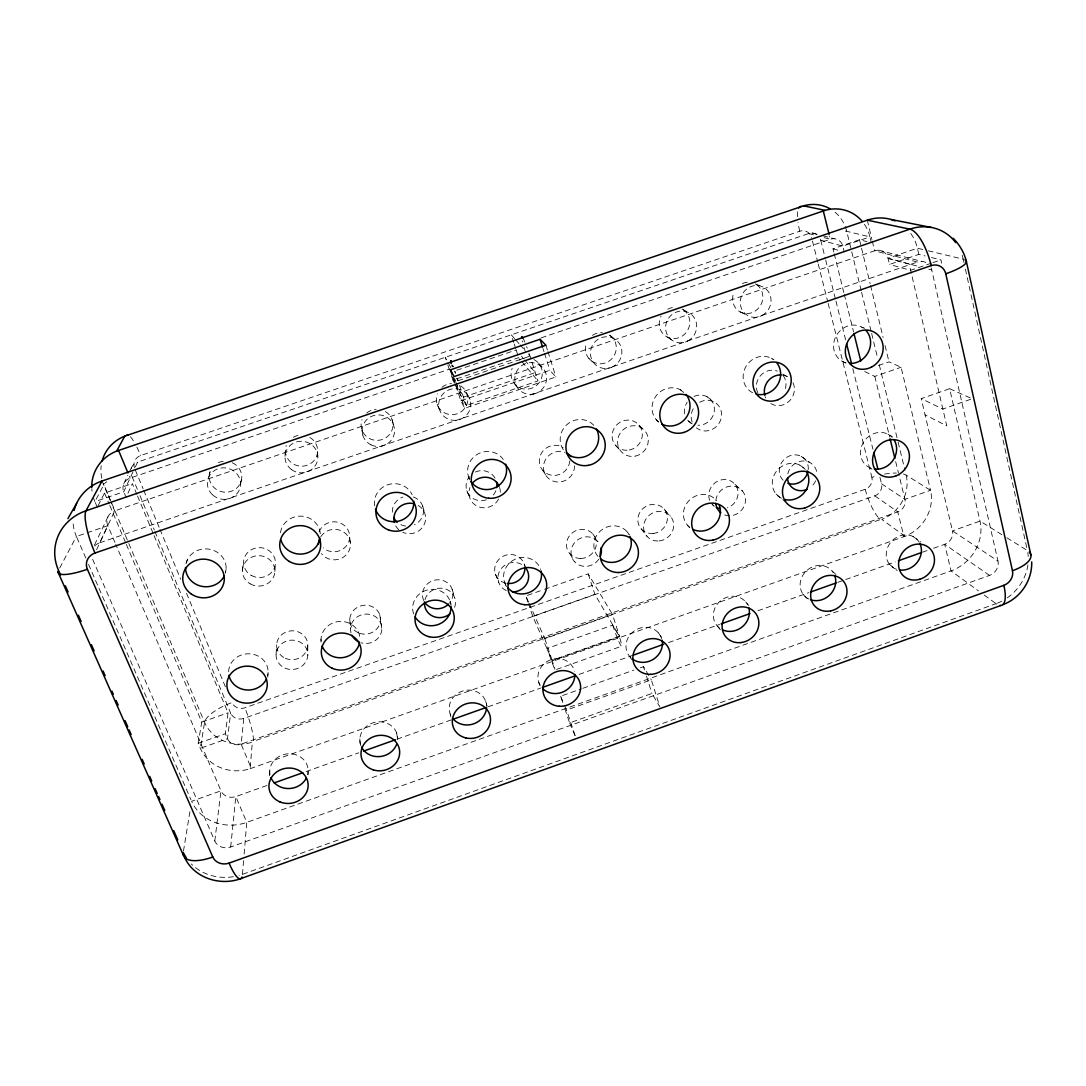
<?xml version="1.0" encoding="UTF-8"?>
<svg xmlns="http://www.w3.org/2000/svg" width="1086" height="1086" viewBox="0 0 1086 1086"><rect width="100%" height="100%" fill="white"/><g stroke="black" fill="none" stroke-linecap="round" stroke-linejoin="round"><path stroke-width="0.75" stroke-dasharray="5 3.75" d="M269.477 775.825L269.749 770.951M276.102 654.437L276.631 644.84M285.007 456.296L285.387 449.916M267.78 677.216L268.093 672.451M274.853 571.507L275.41 563.227M243.603 860.669L242.463 874.352A33.204 6.964 72.6 0 1 242.287 875.791M244.146 854.017L246.753 822.387L235.811 796.567A11.512 10.303 -4.9 0 1 220.987 790.825L191.611 801.264A42.87 38.39 -4.9 0 0 246.753 822.387L951.037 570.897A41.227 36.49 -47.2 0 0 980.02 521.076L949.639 388.707L921.227 398.63L952.476 530.864L997.98 561.082A11.865 10.358 -46.6 0 1 989.563 575.417L230.694 846.999A12.353 10.955 -5.7 0 1 214.784 840.998L92.364 558.679A13.399 12.326 10.6 0 1 91.957 557.62M126.37 544.493L201.765 722.095L198.195 743.299L200.326 748.295A39.585 35.852 -3.9 0 0 250.106 768.712L252.346 742.159A37.983 34.589 -3.3 0 1 204.589 722.312L111.098 501.746M230.694 846.999L235.811 796.567L267.74 785.205M879.918 477.229L881.56 483.813A9.842 8.878 -48.3 0 1 874.746 495.854L243.766 718.416L241.16 744.141L251.246 768.304M214.784 840.998L220.987 790.825L115.795 544.412M154.959 531.583L230.639 713.135L227.476 738.697L200.326 748.295L204.589 722.312A28.06 9.53 -23.3 0 1 231.942 702.588A10.018 9.15 -3 0 0 244.839 707.8L865.216 489.243A9.679 8.756 -48.5 0 0 871.895 477.392A27.191 9.055 -13.5 0 1 876.755 475.858M878.37 365.534L888.986 361.842L901.095 367.244L930.512 490.302L904.937 499.329A10.249 9.19 -47.9 0 1 897.796 511.845L241.16 744.141A10.629 9.625 -3.9 0 1 227.476 738.697L225.372 733.702L228.046 712.837L153.832 535.045M242.422 570.34L243.549 562.046M183.453 851.125L190.131 810.292M225.359 573.191L226.146 568.616M240.59 484.397L241.771 477.514M186.48 562.942L187.267 559.928M208.838 476.89L210.589 470.116M136.917 494.497L132.356 483.582L126.085 497.347L123.736 491.768A11.417 10.629 13.8 0 1 130.116 478.084L449.699 369.064M94.618 546.041A13.399 12.326 10.6 0 1 99.763 542.783L114.695 510.882L874.61 250.798L917.426 262.038A12.869 11.579 -60.8 0 1 928.829 264.577M96.573 549.692L107.799 525.692A12.421 11.498 12 0 1 114.695 510.882L110.894 501.922M132.994 471.921L123.736 491.768L94.876 501.623A42.517 39.598 13.8 0 1 93.64 498.325M135.316 466.939L137.596 462.093L808.676 233.558A10.548 9.72 -63.9 0 1 817.039 234.685M94.482 544.941L107.908 516.868M123.858 483.596L127.809 475.315M129.723 471.31L131.596 467.387M97.998 505.791L104.541 493.071L132.356 483.582M59.703 568.059L76.4 536.457A46.264 42.816 12.1 0 1 72.993 521.945M996.731 604.128A32.146 10.412 67.9 0 1 996.066 603.667L242.463 874.352A46.033 40.779 -5.7 0 1 239.083 875.438M556.616 669.41L621.504 646.224M564.557 705.466L566.539 710.081L651.315 679.795L659.921 707.108M564.856 708.791L569.621 722.923L651.953 693.465L659.134 705.751M529.221 603.572L544.805 638.677L612.531 614.581L619.617 636.64L552.272 660.668L532.778 616.4L528.502 603.802M612.708 625.102A16.521 1.303 70.3 0 0 620.649 645.179A16.521 1.303 70.3 0 0 619.278 636.328L612.708 625.102L546.95 648.532L554.62 669.247M619.278 636.328L552.122 660.288L554.973 669.343M306.062 771.562L358.747 752.815M397.069 739.186L451.355 719.869M488.076 706.796L540.76 688.049M579.069 674.42L631.767 655.659M668.487 642.6L719.57 624.409M757.892 610.78L808.975 592.603M837.713 582.367L844.107 580.1M845.709 579.53L895.203 561.924M922.34 552.258L927.132 550.561M933.512 548.281L944.684 544.303A11.077 9.801 -47.2 0 0 952.476 530.864L980.02 521.076L1001.93 534.706M562.738 702.506L560.62 696.235L581.336 688.836M582.924 688.28L633.925 670.089M640.306 667.822L643.496 666.682L651.315 679.795M527.389 595.386L542.986 589.861M544.548 589.318L588.218 573.87L612.531 614.581M532.778 616.4L594.87 594.381L619.617 636.64M198.195 743.299L225.372 733.702M250.106 768.712L905.018 536.28A38.173 34.209 -47.9 0 0 930.512 490.302L906.158 475.139A27.191 9.055 -13.5 0 0 902.982 473.863M201.765 722.095L228.046 712.837M864.646 371.507L874.773 376.394L901.095 367.244M460.871 400.775L549.869 370.285L555.923 376.964L464.727 408.227L460.871 400.775L455.129 383.752M455.278 384.593L466.288 405.499L537.937 380.928L530.022 356.154L525.624 351.131M872.302 241.133L874.61 250.798A11.96 10.86 -61.9 0 1 888.063 258.251L889.515 264.441L918.81 254.382L925.123 255.957M99.763 542.783L917.426 262.038M931.34 263.192L910.597 270.319L889.515 264.441M932.942 262.636L940.91 259.893L941.657 263.206M134.379 467.672A10.724 10.032 15.1 0 1 140.664 455.523L799.771 231.209A10.358 9.557 -64.3 0 1 811.581 237.522M541.235 337.841L830.315 239.232A11.009 10.1 -63.2 0 1 842.831 246.128L844.256 251.952M456.744 370.245L516.162 349.964M833.804 252.061L833.003 248.816L859.515 239.762L866.899 241.594M451.382 375.566L452.93 380.114L518.646 357.661L520.791 360.253M457.966 380.779L530.022 356.154M922.761 249.495L917.385 248.205L888.063 258.251L920.222 266.912M928.231 250.798L963.214 259.187L963.947 262.5M931.435 257.531L940.91 259.893M878.778 250.228L921.892 261.414M812.382 233.056L817.663 234.413M823.052 235.811L834.17 238.703M808.676 233.558L814.867 235.173M824.125 237.617L830.315 239.232L829.528 236.096M928.829 269.219L931.747 270.007L997.98 561.082M820.473 239.314A10.548 9.72 -63.9 0 1 820.731 240.182L842.831 246.128L869.927 236.884A41.01 37.603 -63.2 0 0 864.239 224.042M888.104 258.427L909.226 264.115L946.761 425.861L925.068 414.879M833.003 248.816L841.039 251.056M755.259 283.88L763.336 287.152M861.646 327.049L864.741 328.311M949.639 388.707L972.174 398.766L942.797 409.042L921.227 398.63M740.258 311.94L748.023 315.714M842.627 361.543L845.6 362.995M681.94 308.953L688.714 312.687M771.291 358.258L773.897 359.697M782.789 374.086L786.956 376.462M887.954 434.21L893.588 437.427M1006.871 537.787L1027.397 550.561A44.159 38.594 -46.6 0 1 1028.225 556.48M869.262 467.442L871.963 469.206M667.157 337.013L673.632 341.235M881.56 483.813L904.937 499.329L898.896 474.745M874.746 495.854L897.796 511.845L903.946 536.66M989.563 575.417L944.684 544.303L951.037 570.897L978.459 590.852M801.129 456.296L809.681 462.419M913.068 536.511L920.819 542.063M905.018 536.28L881.805 519.42A36.68 33.069 -48.3 0 0 906.158 475.139L905.357 471.84M984.228 595.047L996.066 603.667M706.755 396.58L713.841 401.793M799.798 465.093L809.246 472.043M613.617 338.384L608.16 334.176A15.815 15.245 -53.9 0 1 614.69 354.593A15.815 15.245 -53.9 0 1 594.517 362.656A15.815 15.245 -53.9 0 1 586.521 342.837M680.243 389.698L683.841 392.48M889.624 564.516L897.185 570.53M687.71 420.268L691.076 423.078M776.069 494.062L785.029 501.556M734.991 484.356L742.417 490.981M832.188 571.114L835.935 574.453M588.938 358.556L594.028 363.186M656.215 419.712L658.455 421.748M638.989 425.142L644.88 430.87M711.914 504.013L714.249 506.32M803.735 595.087L809.627 600.925M615.531 445.301L620.988 451.382M687.424 525.19L689.515 527.511M538.67 363.267L542.878 368.005M514.601 338.601L511.302 334.841L513.746 342.457M515.701 339.85L519.013 343.61M520.113 344.873L524.524 349.882M664.198 509.144L670.415 516.23M745.634 601.875L748.77 605.445M521.47 356.249L523.588 358.76M524.66 360.009L535.276 372.566L463.478 397.15L455.74 382.611M521.864 361.543L537.937 380.928M641.134 528.828L646.944 536.24M717.222 625.875L721.118 630.857M627.124 531.787L629.133 534.488M514.805 383.955L518.579 389.06M592.97 534.081L597.965 541.615M658.442 632.853L661.808 637.93M542.891 470.482L547.086 477.025M569.933 553.792L574.521 561.666M630.056 656.908L631.59 659.555M467.089 394.042L470.007 399.349A16.114 15.788 -23.3 0 1 451.477 420.065A16.114 15.788 -23.3 0 1 442.776 394.137A16.114 15.788 -23.3 0 1 470.007 399.349M456.758 378.227L458.116 380.724L457.6 379.218M450.799 367.597L445.233 357.348L447.283 363.416M452.645 376.801L454.966 381.159M452.93 380.114L454.491 383.1M524.158 564.014L525.42 566.702M528.543 602.038L525.828 595.929L527.959 602.228M85.835 558.136L76.4 536.457L107.799 525.692L115.13 542.851M88.536 564.34L190.946 799.717M437.156 404.291L439.531 409.789M468.609 476.998L469.831 479.836M560.62 696.235L563.905 703.918M97.265 507.203L94.876 501.623L103.849 484.655A29.648 5.416 -20.8 0 1 106.713 481.736M569.621 722.923L575.716 737.299L566.539 710.081M110.433 500.184L103.849 484.655A40.698 38.024 14.7 0 1 103.36 483.446M102.03 481.003L110.27 500.429M104.541 493.071L109.184 503.985M109.835 505.547L125.718 542.932M129.397 476.36L130.116 478.084M137.555 496.058L153.18 533.497M135.302 469.994L143.094 488.727M143.732 490.288L159.303 527.755M159.954 529.316L180.71 579.259M186.548 593.309L225.454 686.976M137.352 489.324L131.474 475.234A10.928 10.208 14.7 0 1 130.917 473.415M139.958 495.583L154.307 530.009M466.844 490.804L469.695 497.741M504.515 582.11L506.388 586.657M495.406 574.087L498.718 582.34M538.765 682.388L540.027 685.524M452.523 365.072L453.201 366.837M452.658 365.425L453.147 366.688M455.36 372.742L454.776 371.127L455.577 373.38M457.287 378.267L457.695 379.503M544.805 638.677L552.272 660.668M454.586 378.159L455.658 381.322M456.188 382.91L464.727 408.227M453.038 377.575L454.613 382.218M447.799 364.937L449.332 369.484M459.527 385.408L466.288 405.499M588.218 573.87L594.87 594.381M514.235 343.977L515.701 348.538M516.189 350.059L518.158 356.14M545.919 345.212L547.412 349.977M547.914 351.552L555.923 376.964M543 348.565L543.977 351.674M544.48 353.221L549.869 370.285M643.496 666.682L644.487 669.831M646.482 676.13L651.953 693.465M452.238 366.892L451.627 364.882M452.156 589.236L454.722 597.775M485.673 701.271L487.139 706.131M422.712 506.09L424.789 513.311M450.093 601.196L451.002 604.359M392.114 419.712L393.675 425.495M812.464 241.024L817.826 262.364M818.233 263.993L827.736 301.759M828.143 303.388L871.895 477.392M820.731 240.182L825.251 258.292M825.672 259.934L835.528 299.451M835.948 301.094L845.804 340.597M852.795 368.575L872.927 449.237M834.211 253.69L843.876 292.731M844.27 294.36L853.542 331.759M874.773 376.394L889.651 437.047M895.678 461.631L898.502 473.102M861.198 290.627L846.741 231.318A39.3 36.191 -64 0 0 833.464 210.996M861.605 292.27L871.23 331.814M871.637 333.456L877.257 356.52M879.266 364.76L897.728 440.549M898.136 442.192L904.95 470.197M859.515 239.762L870.13 283.704M870.524 285.333L883.094 337.434M885.063 345.565L888.986 361.842M867.307 220.173L871.922 239.517M871.325 242.707L869.927 236.884L846.741 231.318A28.684 5.131 -15.8 0 0 841.989 231.046M450.161 713.896L450.853 716.841M918.81 254.382L917.385 248.205A44.512 40.44 -61.9 0 0 909.389 231.657M965.4 269.124L1027.397 550.561M361.991 430.015L363.009 436.002M379.733 614.622L381.865 629.296M396.661 732.914L397.761 740.53M349.678 537.475L350.466 545.267M349.773 619.237L350.534 628.346M359.833 738.955L360.348 745.118M317.614 451.532L317.818 457.912M321.008 639.097L321.089 642.084M307.772 645.708L307.8 655.292M308.112 771.481L308.125 774.712M931.055 267.903A12.869 11.579 -60.8 0 1 931.747 270.007M1027.913 564.896A44.159 38.594 -46.6 0 1 1007.143 597.938M1001.849 601.128A44.159 38.594 -46.6 0 1 996.066 603.667M233.381 876.701A46.033 40.779 -5.7 0 1 191.272 863.927M962.155 255.251A47.92 43.128 -60.8 0 1 963.214 259.187M846.075 362.9A19.711 18 -56.7 0 1 835.718 336.714A19.711 18 -56.7 0 1 863.234 328.026M752.612 392.738A19.643 18.272 -53.8 0 1 746.136 366.199A19.643 18.272 -53.8 0 1 772.92 359.222M658.673 422.115A19.589 18.53 -48.9 0 1 656.609 395.236A19.589 18.53 -48.9 0 1 683.447 391.788M563.335 449.726A19.562 18.761 -40 0 1 568.141 423.594A19.562 18.761 -40 0 1 594.476 426.106M469.233 478.587A19.616 18.937 -25.4 0 1 477.772 454.043A19.616 18.937 -25.4 0 1 503.307 459.473M374.561 505.872A19.779 18.991 -10.2 0 1 388.516 484.519A19.779 18.991 -10.2 0 1 412.151 494.727M280.459 532.778A20.037 18.978 -0.6 0 1 300.917 516.149A20.037 18.978 -0.6 0 1 320.316 533.85M185.964 563.634A20.322 18.937 4.7 0 1 210.141 549.353A20.322 18.937 4.7 0 1 225.684 572.105M228.63 671.759A19.752 18.136 -2.6 0 1 250.73 653.881A19.752 18.136 -2.6 0 1 267.618 675.791M321.035 641.161A19.507 18.15 -8.1 0 1 339.239 621.477A19.507 18.15 -8.1 0 1 359.914 638.147M413.671 613.984A19.304 18.123 -15.7 0 1 427.395 589.956A19.304 18.123 -15.7 0 1 450.894 604.413M505.872 585.11A19.168 18.055 -25 0 1 515.158 559.236A19.168 18.055 -25 0 1 540.652 569.431M597.924 556.344A19.086 17.919 -34.1 0 1 602.431 529.357A19.086 17.919 -34.1 0 1 629.256 534.869M689.8 527.47A19.073 17.729 -41.5 0 1 689.257 500.347A19.073 17.729 -41.5 0 1 716.638 500.687M781.418 498.311A19.086 17.512 -46.7 0 1 776.965 470.618A19.086 17.512 -46.7 0 1 805.31 469.6M870.904 468.161A19.127 17.281 -50.4 0 1 864.157 441.228A19.127 17.281 -50.4 0 1 892.19 437.414M270.007 774.59A19.236 17.349 -7.5 0 1 289.5 753.779A19.236 17.349 -7.5 0 1 307.623 774.685M360.878 745.648A19.019 17.349 -12.4 0 1 375.973 722.095A19.019 17.349 -12.4 0 1 397.68 739.335M450.758 715.335A18.856 17.308 -18.3 0 1 463.722 690.723A18.856 17.308 -18.3 0 1 486.582 705.995M540.081 685.252A18.72 17.227 -24.9 0 1 550.059 660.03A18.72 17.227 -24.9 0 1 574.44 671.352M631.075 657.926A18.652 17.118 -31.4 0 1 635.066 630.369A18.652 17.118 -31.4 0 1 661.727 638.663M719.516 628.047A18.611 16.955 -37.2 0 1 720.466 600.843A18.611 16.955 -37.2 0 1 747.63 604.821M808.934 599.092A18.598 16.779 -41.9 0 1 805.337 571.928A18.598 16.779 -41.9 0 1 833.315 572.675M896.289 569.227A18.625 16.575 -45.6 0 1 890.968 542.036A18.625 16.575 -45.6 0 1 919.19 542.158M524.945 350.493A17.607 1.48 71.3 0 1 524.049 347.574M522.488 342.009A17.607 1.48 71.3 0 1 522.203 340.814M523.425 338.954A17.607 1.48 71.3 0 1 524.891 342.212M526.629 346.61A17.607 1.48 71.3 0 1 527.226 348.212M528.936 353.099A17.607 1.48 71.3 0 1 529.941 356.181M243.766 718.416A10.195 9.285 -3.3 0 1 230.639 713.135M131.202 468.365A10.928 10.208 14.7 0 1 137.596 462.093M865.216 489.243A26.526 7.263 69.7 0 0 880.42 519.529L253.472 741.358A27.231 4.806 71.4 0 0 244.839 707.8M130.415 436.708A29.064 5.376 69.4 0 1 134.664 442.979M136.877 447.133A29.064 5.376 69.4 0 1 140.664 455.523M799.771 231.209A28.25 8.104 72.9 0 1 798.006 222.399M797.491 216.725A28.25 8.104 72.9 0 1 797.979 210.127M884.493 474.107A27.191 9.055 -13.5 0 1 896.384 473.075M92.052 491.184A42.517 39.598 13.8 0 1 91.821 488.673M101.812 478.342A40.698 38.024 14.7 0 1 101.174 465.69M787.812 473.89A15.435 14.145 -47.4 0 1 803.301 460.98A15.435 14.145 -47.4 0 1 816.916 473.51M815.627 480.799A15.435 14.145 -47.4 0 1 810.916 487.003M783.06 480.216A15.177 13.928 -47.6 0 1 789.386 455.984A15.177 13.928 -47.6 0 1 808.188 470.034M715.837 500.524A15.421 14.281 -43.5 0 1 734.693 486.392A15.421 14.281 -43.5 0 1 744.086 506.293A15.421 14.281 -43.5 0 1 722.041 513.664M709.728 500.347A15.163 14.077 -43.7 0 1 718.633 480.745A15.163 14.077 -43.7 0 1 737.408 488.768A15.163 14.077 -43.7 0 1 727.362 507.881M713.787 505.832A15.163 14.077 -43.7 0 1 712.715 504.881M598.807 559.181A15.448 14.525 -31.7 0 1 575.743 562.86A15.448 14.525 -31.7 0 1 577.087 540.285A15.448 14.525 -31.7 0 1 599.716 544.113M506.334 590.608A15.503 14.607 -24.1 0 1 500.904 569.023A15.503 14.607 -24.1 0 1 524.185 566.295M505.805 583.182A15.231 14.389 -24 0 1 494.809 567.666A15.231 14.389 -24 0 1 509.836 554.484A15.231 14.389 -24 0 1 524.742 566.58M424.965 599.703A15.598 14.661 -16.5 0 1 444.663 588.707A15.598 14.661 -16.5 0 1 454.518 607.617M423.744 600.572A15.326 14.43 -16.3 0 1 429.337 582.395A15.326 14.43 -16.3 0 1 448.939 584.132A15.326 14.43 -16.3 0 1 449.658 602.879M350.995 632.758A15.72 14.675 -10 0 1 365.371 614.119A15.72 14.675 -10 0 1 381.729 630.559A15.72 14.675 -10 0 1 360.932 642.749M792.997 382.734A15.801 14.634 -52.9 0 1 788.993 401.372A15.801 14.634 -52.9 0 1 770.544 403.395M765.779 397.938A15.801 14.634 -52.9 0 1 765.236 396.675M782.639 375.077A15.801 14.634 -52.9 0 1 788.26 377.236M783.115 375.471A15.516 14.403 -53.2 0 1 784.011 391.937M757.838 392.82A15.516 14.403 -53.2 0 1 760.58 375.552A15.516 14.403 -53.2 0 1 777.264 371.1M699.642 402.282A15.761 14.797 -49.3 0 1 719 406.273A15.761 14.797 -49.3 0 1 716.434 426.459A15.761 14.797 -49.3 0 1 696.397 427.816M692.162 422.02A15.761 14.797 -49.3 0 1 694.891 406.273M694.076 396.417A15.489 14.566 -49.5 0 1 714.262 407.264A15.489 14.566 -49.5 0 1 697.945 425.264M692.162 423.798A15.489 14.566 -49.5 0 1 688.538 421.178M684.737 413.902A15.489 14.566 -49.5 0 1 687.18 402.254M574.521 465.785A15.747 15.082 -35.1 0 1 557.227 481.994A15.747 15.082 -35.1 0 1 543.923 463.559A15.747 15.082 -35.1 0 1 564.788 452.292M569.811 460.926A15.476 14.851 -35.2 0 1 550.846 475.084A15.476 14.851 -35.2 0 1 540.624 454.776A15.476 14.851 -35.2 0 1 563.064 447.513M499.546 487.383A15.801 15.177 -23.9 0 1 500.279 493.044M498.596 499.058A15.801 15.177 -23.9 0 1 478.234 506.66A15.801 15.177 -23.9 0 1 469.939 487.492M495.881 490.682A15.516 14.946 -23.7 0 1 492.474 495.922M486.297 499.831A15.516 14.946 -23.7 0 1 469.437 476.632M475.396 472.03A15.516 14.946 -23.7 0 1 495.053 478.152M418.219 505.411A15.91 15.231 -12.7 0 1 423.621 525.638A15.91 15.231 -12.7 0 1 402.811 532.316M398.82 529.724A15.91 15.231 -12.7 0 1 394.761 523.723M413.359 496.994A15.625 14.987 -12.4 0 1 414.309 524.755M405.689 526.045A15.625 14.987 -12.4 0 1 399.716 524.049M392.372 512.225A15.625 14.987 -12.4 0 1 402.906 497.035M320.709 536.81A16.046 15.231 -4.5 0 1 344.506 532.656A16.046 15.231 -4.5 0 1 345.484 555.557A16.046 15.231 -4.5 0 1 321.429 553.616M319.067 531.95A15.774 14.987 -4.1 0 1 341.126 523.411A15.774 14.987 -4.1 0 1 346.855 545.294A15.774 14.987 -4.1 0 1 323.221 547.86M232.214 462.717A16.331 15.476 9.9 0 1 240.563 482.863A16.331 15.476 9.9 0 1 219.82 491.157A16.331 15.476 9.9 0 1 209.978 471.595M218.354 462.65A16.331 15.476 9.9 0 1 224.137 461.251M309.836 437.454A16.141 15.516 5.9 0 1 315.863 457.858A16.141 15.516 5.9 0 1 295.188 464.93A16.141 15.516 5.9 0 1 286.242 445.518M293.315 437.237A16.141 15.516 5.9 0 1 300.388 435.187M385.462 411.594A15.951 15.543 -2.9 0 1 391.15 432.038A15.951 15.543 -2.9 0 1 370.611 439.07A15.951 15.543 -2.9 0 1 362.032 419.603M366.606 413.087A15.951 15.543 -2.9 0 1 376.163 409.3M460.627 385.883A15.815 15.53 -23 0 1 465.962 406.381A15.815 15.53 -23 0 1 445.559 413.359A15.815 15.53 -23 0 1 437.332 393.851M441.948 387.335A15.815 15.53 -23 0 1 451.45 383.562M533.918 359.561A15.788 15.408 -44.2 0 1 540.801 379.924A15.788 15.408 -44.2 0 1 520.52 388.041A15.788 15.408 -44.2 0 1 512.158 368.263M519.339 359.995A15.788 15.408 -44.2 0 1 526.276 358M592.454 335.37A15.815 15.245 -53.9 0 1 602.146 332.587M683.284 309.741A15.869 15.055 -58.2 0 1 687.343 330.85A15.869 15.055 -58.2 0 1 666.668 336.741A15.869 15.055 -58.2 0 1 661.116 316.067M667.673 309.306A15.869 15.055 -58.2 0 1 673.035 307.474M756.575 284.681A15.91 14.865 -60.4 0 1 760.594 305.356A15.91 14.865 -60.4 0 1 740.679 312.157A15.91 14.865 -60.4 0 1 733.865 292.446M742.444 283.555A15.91 14.865 -60.4 0 1 747.928 282.238M659.175 540.937A15.421 14.417 -38.3 0 0 671.406 517.533A15.421 14.417 -38.3 0 0 645.355 520.126A15.421 14.417 -38.3 0 0 659.175 540.937M653.175 533.457A15.163 14.199 -38.4 0 0 665.161 510.434A15.163 14.199 -38.4 0 0 639.559 512.959A15.163 14.199 -38.4 0 0 653.175 533.457M580.738 558.462A15.177 14.308 -31.7 0 0 594.694 536.538A15.177 14.308 -31.7 0 0 568.833 536.715A15.177 14.308 -31.7 0 0 580.738 558.462M359.561 633.274A15.448 14.457 -9.7 0 0 380.412 617.174A15.448 14.457 -9.7 0 0 355.529 608.581A15.448 14.457 -9.7 0 0 359.561 633.274M284.98 668.107A15.869 14.675 -4.9 0 0 307.772 653.623A15.869 14.675 -4.9 0 0 283.093 642.749A15.869 14.675 -4.9 0 0 284.98 668.107M285.36 658.306A15.598 14.444 -4.6 0 0 307.745 644.066A15.598 14.444 -4.6 0 0 283.5 633.355A15.598 14.444 -4.6 0 0 285.36 658.306M635.025 456.147A15.747 14.96 -43.6 0 0 645.03 431.047A15.747 14.96 -43.6 0 0 618.653 436.07A15.747 14.96 -43.6 0 0 635.025 456.147M629.337 449.998A15.476 14.715 -43.9 0 0 639.138 425.318A15.476 14.715 -43.9 0 0 613.21 430.232A15.476 14.715 -43.9 0 0 629.337 449.998M250.201 583.847A16.222 15.204 1 0 0 274.867 571.277A16.222 15.204 1 0 0 250.852 557.525A16.222 15.204 1 0 0 250.201 583.847M251.192 575.349A15.937 14.96 1.3 0 0 275.41 562.996A15.937 14.96 1.3 0 0 251.83 549.448A15.937 14.96 1.3 0 0 251.192 575.349M212.761 495.012A16.629 15.733 9.4 0 0 240.21 487.288A16.629 15.733 9.4 0 0 219.019 468.473A16.629 15.733 9.4 0 0 212.761 495.012M291.415 469.519A16.426 15.788 5.3 0 0 317.696 459.242A16.426 15.788 5.3 0 0 295.12 442.423A16.426 15.788 5.3 0 0 291.415 469.519M370.978 444.826A16.236 15.815 -3.8 0 0 394.544 429.798A16.236 15.815 -3.8 0 0 369.471 417.486A16.236 15.815 -3.8 0 0 370.978 444.826M533.185 394.096A16.073 15.666 -43.7 0 0 543.041 368.195A16.073 15.666 -43.7 0 0 515.864 373.19A16.073 15.666 -43.7 0 0 533.185 394.096M611.486 367.38A16.1 15.489 -53.3 0 0 616.291 340.122A16.1 15.489 -53.3 0 0 590.689 350.398A16.1 15.489 -53.3 0 0 611.486 367.38M687.682 341.031A16.154 15.313 -57.7 0 0 690.072 313.487A16.154 15.313 -57.7 0 0 665.65 326.302A16.154 15.313 -57.7 0 0 687.682 341.031M761.924 315.537A16.195 15.109 -60.1 0 0 764.666 287.966A16.195 15.109 -60.1 0 0 740.326 300.727A16.195 15.109 -60.1 0 0 761.924 315.537"/><path stroke-width="1.5" d="M1031.7 561.91C1032.338 580.413 1020.338 598.345 1002.88 604.617M895.027 220.879A44.512 40.44 -61.9 0 0 867.307 220.173L102.03 481.003L85.998 510.787A49.915 45.897 10.6 0 0 58.087 569.363M91.767 487.41A42.517 39.598 13.8 0 1 116.65 451.111L124.741 436.178A40.698 38.024 14.7 0 0 102.138 460.898M67.929 518.592L76.59 503.442M124.754 436.165L803.572 205.838A39.3 36.191 -64 0 1 830.315 208.946M1000.98 605.459L241.051 878.533C220.512 886.352 194.109 878.194 184.674 857.546M183.167 853.012A34.345 13.765 -25.5 0 0 212.802 857.03A12.638 11.145 -5.9 0 0 229.065 863.112L1003.858 585.327A12.109 10.548 -46.5 0 0 1012.478 570.72A33.245 12.869 -11 0 0 1029.243 552.014M274.134 782.925L302.872 772.703M363.538 751.118L395.467 739.756M452.943 719.299L486.474 707.366M542.348 687.479L574.29 676.116M633.355 655.102L663.695 644.297M721.172 623.853L749.91 613.617M810.577 592.033L836.125 582.938M898.393 560.783L920.738 552.828M212.802 857.03L87.396 569.295A13.724 12.584 10.2 0 1 94.957 553.045L931.15 265.636A13.154 11.81 -60.5 0 1 945.757 273.781L1012.478 570.72M450.432 369.837L540.068 339.266L545.919 345.212L454.057 376.584L450.432 369.837L451.993 374.48M116.65 451.111L825.143 210.358A41.01 37.603 -63.2 0 1 861.985 221.11M803.572 205.838L825.143 210.358M930.973 227.381L891.077 219.481M867.307 220.173L909.851 229.16A47.92 43.128 -60.8 0 1 955.707 242.612M953.101 238.228C959.508 244.581 964.219 252.563 966.35 261.346L1030.858 554.919M451.247 361.91L450.649 360.837L451.45 362.385M58.047 572.173L183.344 855.144M58.495 570.326L60.558 574.969M65.35 585.816L68.092 592.019M78.382 615.246L81.124 621.45M91.4 644.69L94.143 650.881M103.061 671.012L105.111 675.668M111.967 691.158L113.338 694.253M116.08 700.456L118.143 705.099M124.999 720.588L127.741 726.778M129.112 729.887L131.162 734.53M142.13 759.318L144.18 763.96M149.664 776.354L151.728 780.997M155.149 788.748L157.212 793.391M158.583 796.486L159.954 799.595M162.004 804.237L164.746 810.428M173.665 830.573L177.778 839.872M118.578 450.459L127.958 472.926M540.068 339.266L542.511 347.018M846.632 343.895L851.56 363.647M873.755 452.536L877.855 468.989M853.935 333.388L860.777 361.041M823.31 210.983L829.147 234.522M890.058 438.69L894.878 458.36M94.957 553.045A35.417 8.091 69.7 0 1 85.998 510.787L909.851 229.16A34.223 12.041 72.6 0 1 931.15 265.636M74.133 510.434A46.264 42.816 12.1 0 1 102.03 481.003M1003.858 585.327A32.146 10.412 67.9 0 1 999.867 605.431M241.988 876.986A33.204 6.964 72.6 0 1 229.065 863.112M87.396 569.295A36.693 8.023 -21.9 0 1 58.264 570.829M964.965 259.798A35.444 7.466 -14.5 0 1 945.743 273.781M186.181 857.641A46.033 40.779 -5.7 0 1 183.643 853.094M866.017 330.456A19.711 18 -56.7 0 1 868.433 351.864A19.711 18 -56.7 0 1 849.714 363.457M776.979 363.036A19.643 18.272 -53.8 0 1 777.128 385.557A19.643 18.272 -53.8 0 1 756.127 394.082M686.08 394.449A19.589 18.53 -48.9 0 1 685.429 418.544A19.589 18.53 -48.9 0 1 661.89 424.178M596.513 429.119A19.562 18.761 -40 0 1 591.503 452.943A19.562 18.761 -40 0 1 567.177 453.812M505.669 464.184A19.616 18.937 -25.4 0 1 495.678 487.41A19.616 18.937 -25.4 0 1 471.012 481.682M413.82 501.474A19.779 18.991 -10.2 0 1 397.883 521.307A19.779 18.991 -10.2 0 1 375.43 509.225M319.827 539.484A20.037 18.978 -0.6 0 1 300.632 554.104A20.037 18.978 -0.6 0 1 280.989 540.081M224.368 575.784A20.322 18.937 4.7 0 1 201.507 586.277A20.322 18.937 4.7 0 1 185.516 567.449M266.314 679.32A19.752 18.136 -2.6 0 1 245.898 689.909A19.752 18.136 -2.6 0 1 228.942 675.261M359.385 643.55A19.507 18.15 -8.1 0 1 341.493 657.722A19.507 18.15 -8.1 0 1 322.148 646.089M451.057 606.137A19.304 18.123 -15.7 0 1 437.129 624.871A19.304 18.123 -15.7 0 1 415.11 616.97M541.086 570.992A19.168 18.055 -25 0 1 530.85 591.734A19.168 18.055 -25 0 1 507.922 587.947M629.975 536.375A19.086 17.919 -34.1 0 1 623.554 558.285A19.086 17.919 -34.1 0 1 600.572 558.828M719.203 505.071A19.073 17.729 -41.5 0 1 713.991 525.746A19.073 17.729 -41.5 0 1 692.922 529.411M807.115 472.491A19.086 17.512 -46.7 0 1 804.224 492.637A19.086 17.512 -46.7 0 1 784.852 499.546M894.267 440.169A19.127 17.281 -50.4 0 1 892.991 460.328A19.127 17.281 -50.4 0 1 874.379 469.03M306.333 778.078A19.236 17.349 -7.5 0 1 288.143 788.545A19.236 17.349 -7.5 0 1 270.93 777.63M396.553 744.548A19.019 17.349 -12.4 0 1 379.503 756.589A19.019 17.349 -12.4 0 1 361.516 747.073M486.569 707.705A18.856 17.308 -18.3 0 1 472.885 724.09A18.856 17.308 -18.3 0 1 452.468 718.131M574.847 674.582A18.72 17.227 -24.9 0 1 563.607 691.701A18.72 17.227 -24.9 0 1 543.299 689.176M662.107 640.17A18.652 17.118 -31.4 0 1 653.446 659.229A18.652 17.118 -31.4 0 1 632.432 659.053M748.77 607.712A18.611 16.955 -37.2 0 1 742.471 626.676A18.611 16.955 -37.2 0 1 722.543 629.853M834.727 575.526A18.598 16.779 -41.9 0 1 829.962 594.748A18.598 16.779 -41.9 0 1 810.563 599.757M919.937 543.57A18.625 16.575 -45.6 0 1 917.331 562.195A18.625 16.575 -45.6 0 1 899.67 570.028M521.619 337.42A17.607 1.48 71.3 0 1 523.018 338.18M807.21 489.324A15.435 14.145 -47.4 0 1 787.499 478.261M807.55 472.939A15.177 13.928 -47.6 0 1 787.852 483.297M720.832 512.823A15.421 14.281 -43.5 0 1 715.81 503.402M720.452 508.628A15.163 14.077 -43.7 0 1 716.258 507.379M601.087 547.819A15.448 14.525 -31.7 0 1 600.286 556.426M525.217 567.34A15.503 14.607 -24.1 0 1 526.981 583.345A15.503 14.607 -24.1 0 1 512.334 591.924M524.864 567.951A15.231 14.389 -24 0 1 507.311 583.426M449.998 613.834A15.598 14.661 -16.5 0 1 433.097 616.319A15.598 14.661 -16.5 0 1 424.49 602.649M448.64 604.02A15.326 14.43 -16.3 0 1 424.382 601.766M359.439 642.206A15.72 14.675 -10 0 1 351.945 635.229M764.829 395.385A15.801 14.634 -52.9 0 1 781.146 374.928M566.24 452.903A15.747 15.082 -35.1 0 1 571.1 456.663M472.342 483.324A15.801 15.177 -23.9 0 1 499.058 486.107M496.533 481.94A15.516 14.946 -23.7 0 1 496.709 487.695M394.354 522.42A15.91 15.231 -12.7 0 1 413.712 503.619M397.191 522.217A15.625 14.987 -12.4 0 1 393.716 517.56M318.402 544.249A16.046 15.231 -4.5 0 1 319.922 538.208M126.79 435.201A29.064 5.376 69.4 0 1 128.257 434.943M798.78 208.01A28.25 8.104 72.9 0 1 801.346 206.326M450.649 360.837L451.084 363.023L450.649 360.837M871.583 367.027A20.145 18.353 -56.4 0 0 875.669 333.076A20.145 18.353 -56.4 0 0 845.465 348.918A20.145 18.353 -56.4 0 0 871.583 367.027M777.983 399.729A20.077 18.625 -53.5 0 0 784.907 366.145A20.077 18.625 -53.5 0 0 753.345 378.878A20.077 18.625 -53.5 0 0 777.983 399.729M683.61 432.5A20.023 18.91 -48.5 0 0 693.357 399.607A20.023 18.91 -48.5 0 0 660.627 409.164A20.023 18.91 -48.5 0 0 683.61 432.5M588.449 465.337A20.01 19.154 -39.7 0 0 600.979 433.423A20.01 19.154 -39.7 0 0 567.286 439.789A20.01 19.154 -39.7 0 0 588.449 465.337M488.754 498.243A20.064 19.317 -25.5 0 0 509.551 470.754A20.064 19.317 -25.5 0 0 475.301 467.591A20.064 19.317 -25.5 0 0 488.754 498.243M388.612 529.954A20.227 19.399 -10.7 0 0 416.074 508.696A20.227 19.399 -10.7 0 0 383.562 496.75A20.227 19.399 -10.7 0 0 388.612 529.954M289.392 561.503A20.485 19.385 -1.1 0 0 320.669 545.579A20.485 19.385 -1.1 0 0 290.519 527.945A20.485 19.385 -1.1 0 0 289.392 561.503M191.15 593.893A20.797 19.331 4.3 0 0 224.191 580.901A20.797 19.331 4.3 0 0 195.263 560.661A20.797 19.331 4.3 0 0 191.15 593.893M236.599 700.538A20.186 18.489 -2.9 0 0 267.265 684.886A20.186 18.489 -2.9 0 0 237.372 668.501A20.186 18.489 -2.9 0 0 236.599 700.538M332.316 668.311A19.942 18.503 -8.4 0 0 361.095 650.052A19.942 18.503 -8.4 0 0 330.266 636.301A19.942 18.503 -8.4 0 0 332.316 668.311M428.984 636.695A19.724 18.489 -16 0 0 453.758 613.848A19.724 18.489 -16 0 0 421.192 605.649A19.724 18.489 -16 0 0 428.984 636.695M524.823 604.726A19.589 18.408 -25.1 0 0 545.226 578.2A19.589 18.408 -25.1 0 0 511.94 575.566A19.589 18.408 -25.1 0 0 524.823 604.726M618.273 572.512A19.507 18.258 -34 0 0 636.355 544.398A19.507 18.258 -34 0 0 603.273 544.643A19.507 18.258 -34 0 0 618.273 572.512M712.891 540.122A19.494 18.068 -41.3 0 0 725.638 509.429A19.494 18.068 -41.3 0 0 693.18 515.809A19.494 18.068 -41.3 0 0 712.891 540.122M804.943 507.895A19.507 17.838 -46.5 0 0 815.029 476.279A19.507 17.838 -46.5 0 0 783.413 485.714A19.507 17.838 -46.5 0 0 804.943 507.895M896.276 475.736A19.548 17.607 -50.2 0 0 903.647 443.482A19.548 17.607 -50.2 0 0 873.063 455.944A19.548 17.607 -50.2 0 0 896.276 475.736M279.93 801.889A19.657 17.675 -7.7 0 0 308.125 784.038A19.657 17.675 -7.7 0 0 277.595 771.345A19.657 17.675 -7.7 0 0 279.93 801.889M373.217 769.838A19.439 17.675 -12.6 0 0 399.472 749.734A19.439 17.675 -12.6 0 0 368.276 739.634A19.439 17.675 -12.6 0 0 373.217 769.838M465.758 737.896A19.263 17.634 -18.4 0 0 490.017 715.755A19.263 17.634 -18.4 0 0 458.401 708.248A19.263 17.634 -18.4 0 0 465.758 737.896M559.209 706.239A19.127 17.552 -24.9 0 0 579.232 680.623A19.127 17.552 -24.9 0 0 546.869 678.465A19.127 17.552 -24.9 0 0 559.209 706.239M650.351 674.365A19.046 17.43 -31.4 0 0 668.121 647.256A19.046 17.43 -31.4 0 0 635.921 647.853A19.046 17.43 -31.4 0 0 650.351 674.365M740.828 642.586A19.005 17.267 -37.1 0 0 756.236 614.16A19.005 17.267 -37.1 0 0 724.376 617.608A19.005 17.267 -37.1 0 0 740.828 642.586M830.654 610.889A19.005 17.077 -41.8 0 0 843.578 581.349A19.005 17.077 -41.8 0 0 812.26 587.716A19.005 17.077 -41.8 0 0 830.654 610.889M919.801 579.259A19.019 16.874 -45.5 0 0 930.173 548.851A19.019 16.874 -45.5 0 0 899.588 558.15A19.019 16.874 -45.5 0 0 919.801 579.259"/></g></svg>
